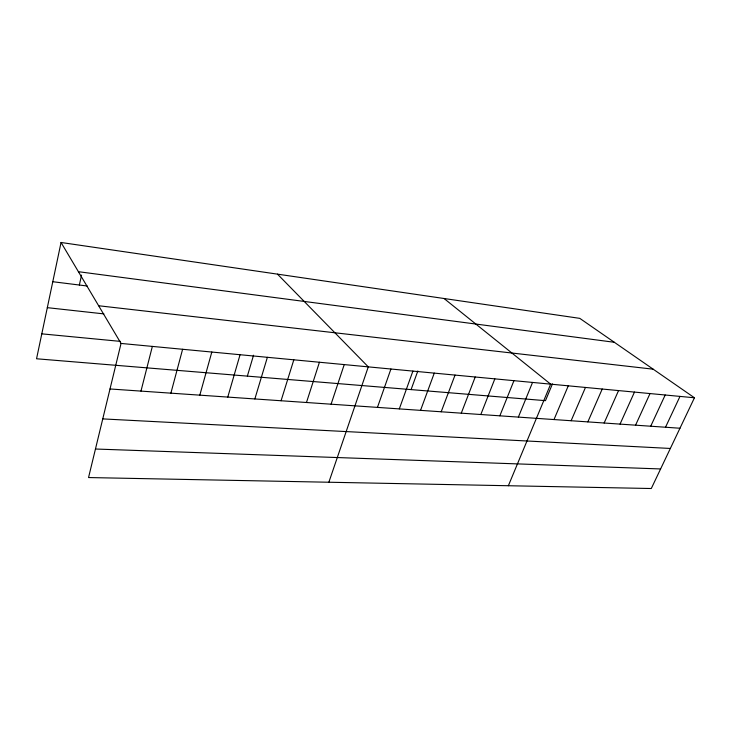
<?xml version="1.0" encoding="UTF-8"?>
<svg xmlns="http://www.w3.org/2000/svg" width="731" height="731" viewBox="0 0 731 731"><rect width="100%" height="100%" fill="white"/><g stroke="black" fill="none" stroke-linecap="round" stroke-linejoin="round"><path stroke-width="1.1" d="M61.048 242.482L121.044 343.442L88.542 477.553L651.294 488.518L694.45 397.774L579.784 318.36L61.048 242.482L36.55 358.775L545.472 400.661L552.462 383.894M79.35 285.026L81.552 275.094M140.973 391.094L152.359 346.403M170.89 393.159L182.604 349.272M199.81 395.151L211.816 352.04M227.78 397.079L240.06 354.718M247.361 376.127L253.538 355.22M254.854 398.943L267.382 357.304M281.07 400.752L293.825 359.807M306.472 402.498L319.429 362.238M331.088 404.197L344.237 364.586M328.859 482.232L368.278 366.871L277.478 274.143M377.452 407.386L390.921 369.009M399.309 408.894L412.905 371.092M411.087 389.596L417.83 370.973M420.544 410.356L434.269 373.121M441.195 411.781L455.029 375.085M461.279 413.161L475.214 377.004M480.824 414.514L494.841 378.859M499.849 415.82L513.948 380.668M518.37 417.099L532.543 382.432M508.365 485.731L550.644 384.15L444.046 298.504M553.997 419.557L568.279 385.822M571.13 420.736L585.467 387.448M587.843 421.888L602.216 389.038M604.144 423.011L618.545 390.582M620.043 424.108L634.471 392.09M635.568 425.177L650.014 393.561M650.718 426.219L665.183 395.005M665.512 427.242L679.994 396.403M95.459 449.017L660.596 468.946M102.76 418.9L670.345 448.459M110.016 388.965L679.967 428.238M41.804 333.848L120.46 341.386M121.044 343.442L694.45 397.774M47.323 307.66L103.893 313.891M98.648 305.75L653.158 369.182M52.787 281.718L87.208 286.004M78.409 271.694L614.323 342.282"/></g></svg>
